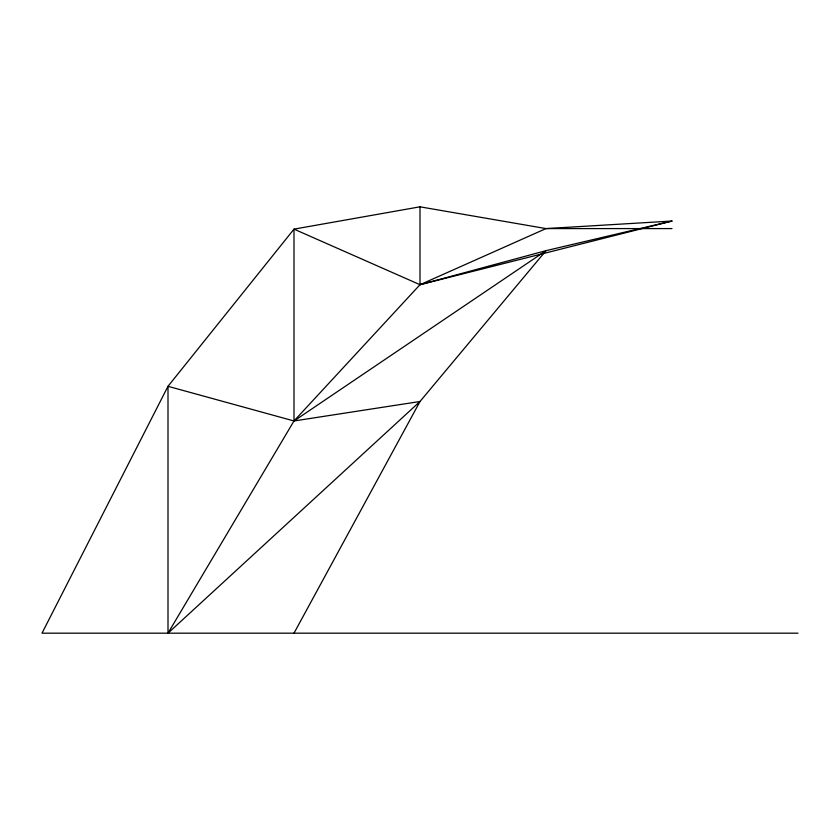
<?xml version="1.0" encoding="UTF-8"?>
<svg xmlns="http://www.w3.org/2000/svg" width="840" height="840" viewBox="0 0 840 840"><rect width="100%" height="100%" fill="white"/><g stroke="black" fill="none" stroke-linecap="round" stroke-linejoin="round"><path stroke-width="1.26" d="M294 633.182L420 401.499L546 250.656L672 221.036L546 228.585L420 206.819L294 229.131L168 386.306L42 633.182L798 633.182M168 633.182L420 401.499L294 420.966L168 386.306L168 633.182L294 420.966L420 284.707L546 228.585L672 228.585M672 221.036L420 284.707L294 229.131L294 420.966L546 250.656L420 284.707L420 206.819"/></g></svg>
